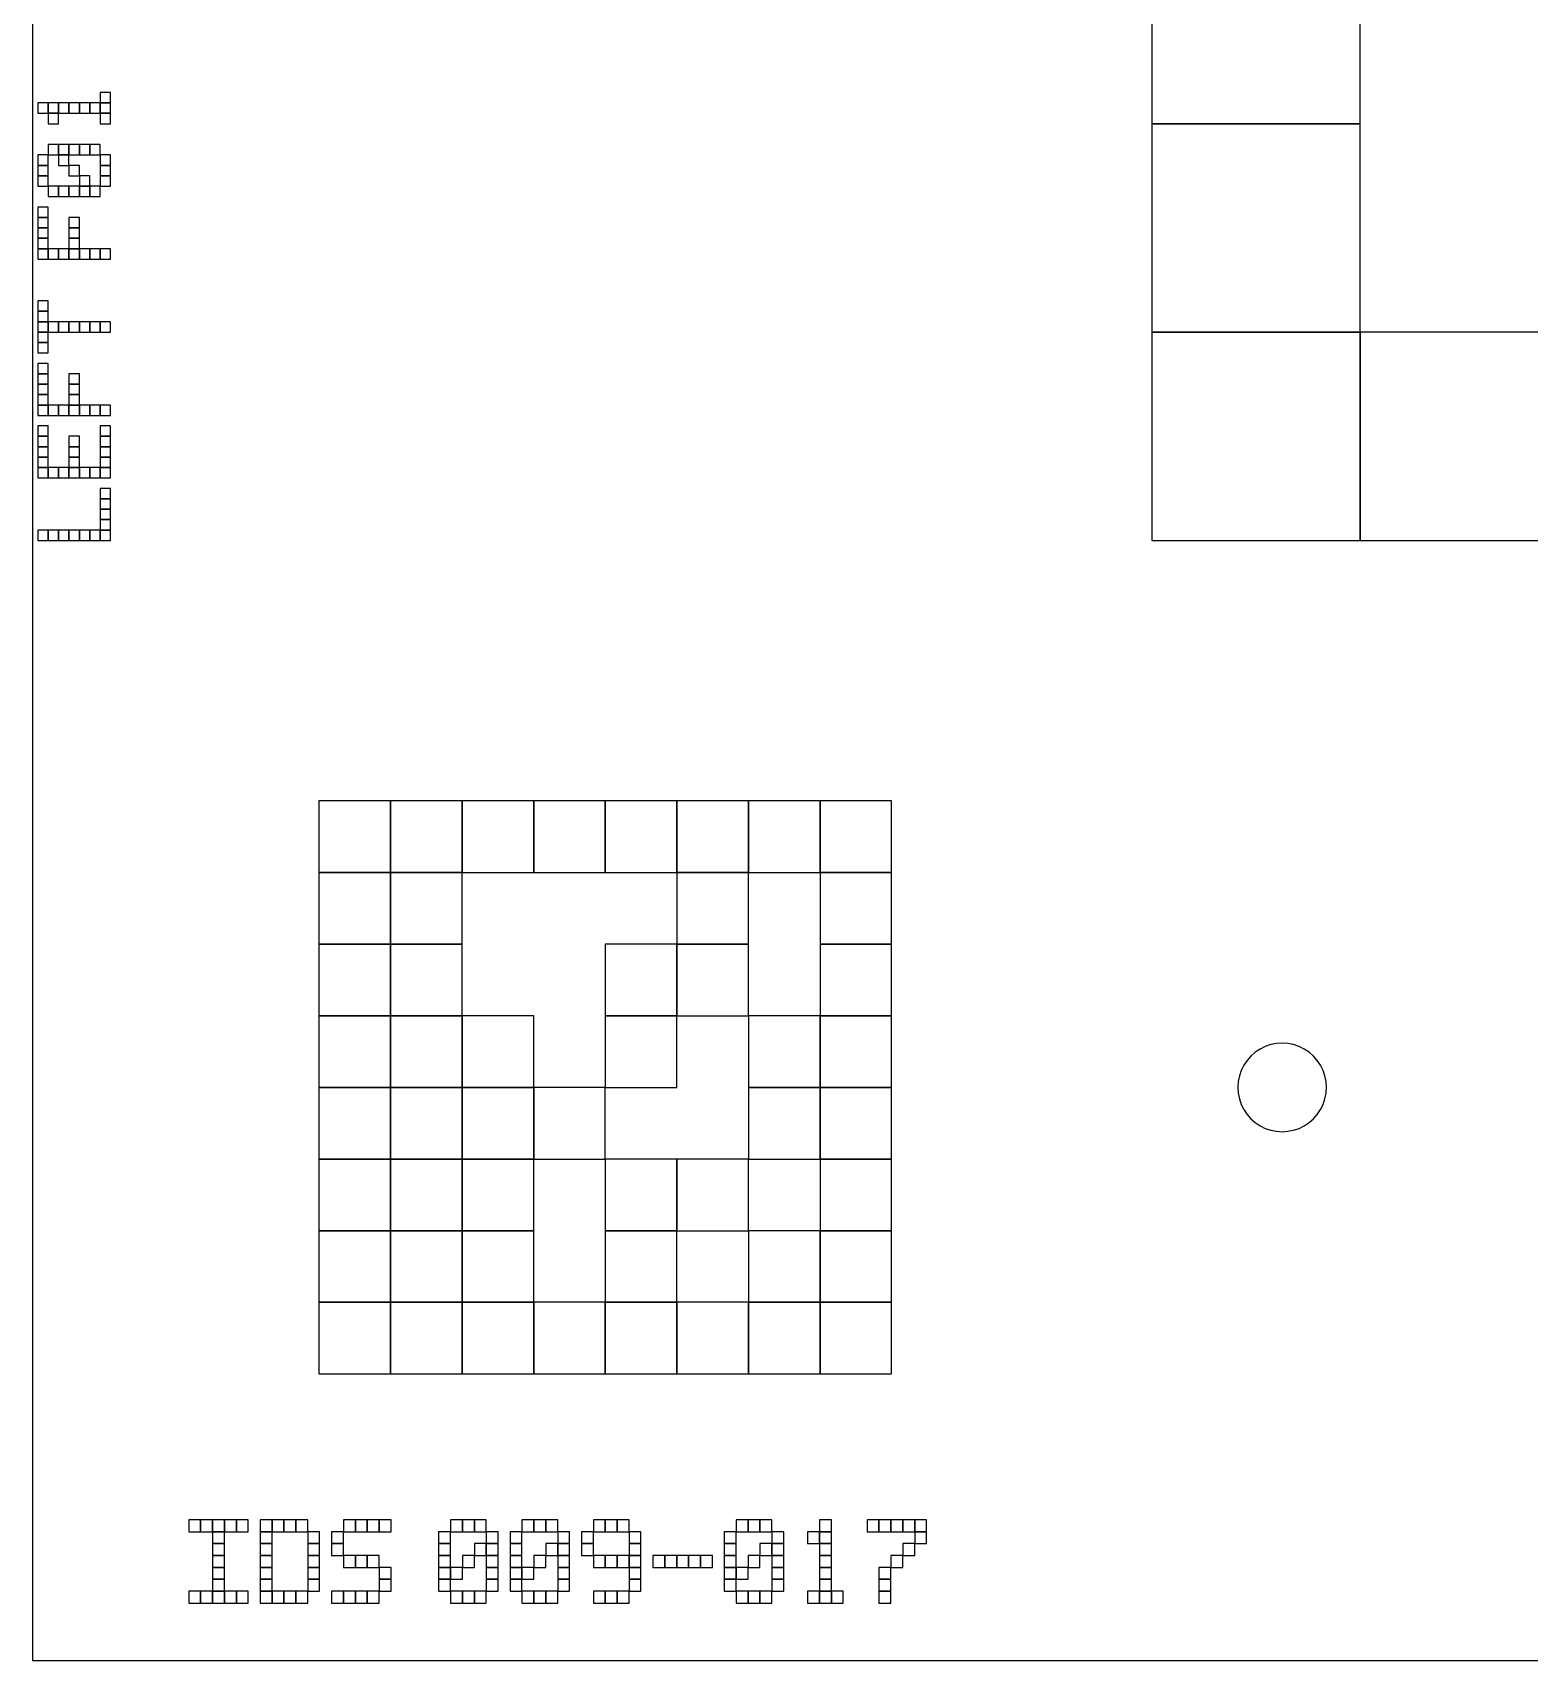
# Model space of a CAD drawing. Extents: x 0 to 490, y 0 to 320.
# Drawn here: x 170 to 227.5, y 170 to 232.5 of the extents above; entities that cross this region are included whole.
import ezdxf

# ---------------------------------------------------------------- set-up
doc = ezdxf.new("R2010")
doc.units = 0
for name, color, linetype in [('BLACK_POCKET', 7, 'CONTINUOUS'), ('BOARD_TEXT', 2, 'CONTINUOUS'), ('CUT', 1, 'CONTINUOUS'), ('MOUNT_HOLE', 5, 'CONTINUOUS')]:
    doc.layers.add(name, color=color, linetype=linetype)

msp = doc.modelspace()

# ---------------------------------------------------------------- linework, layer by layer
at = {"layer": 'BLACK_POCKET'}
for p, q in [((213, 237), (213, 229)), ((221, 229), (221, 237)), ((213, 229), (221, 229)), ((221, 229), (213, 229)), ((213, 229), (213, 221)), ((221, 221), (221, 229)), ((213, 221), (221, 221)), ((221, 221), (213, 221)), ((213, 221), (213, 213)), ((221, 213), (221, 221)), ((229, 221), (221, 221)), ((221, 221), (221, 213)), ((213, 213), (221, 213)), ((221, 213), (229, 213)), ((183.75, 203), (181, 203)), ((181, 203), (181, 200.25)), ((183.75, 200.25), (183.75, 203)), ((186.5, 203), (183.75, 203)), ((183.75, 203), (183.75, 200.25)), ((186.5, 200.25), (186.5, 203)), ((189.25, 203), (186.5, 203)), ((186.5, 203), (186.5, 200.25)), ((189.25, 200.25), (189.25, 203)), ((192, 203), (189.25, 203)), ((189.25, 203), (189.25, 200.25)), ((192, 200.25), (192, 203)), ((194.75, 203), (192, 203)), ((192, 203), (192, 200.25)), ((194.75, 200.25), (194.75, 203)), ((197.5, 203), (194.75, 203)), ((194.75, 203), (194.75, 200.25)), ((197.5, 200.25), (197.5, 203)), ((200.25, 203), (197.5, 203)), ((197.5, 203), (197.5, 200.25)), ((200.25, 200.25), (200.25, 203)), ((203, 203), (200.25, 203)), ((200.25, 203), (200.25, 200.25)), ((203, 200.25), (203, 203)), ((181, 200.25), (183.75, 200.25)), ((183.75, 200.25), (181, 200.25)), ((181, 200.25), (181, 197.5)), ((183.75, 200.25), (186.5, 200.25)), ((183.75, 197.5), (183.75, 200.25)), ((186.5, 200.25), (183.75, 200.25)), ((183.75, 200.25), (183.75, 197.5)), ((186.5, 200.25), (189.25, 200.25)), ((186.5, 197.5), (186.5, 200.25)), ((189.25, 200.25), (192, 200.25)), ((192, 200.25), (194.75, 200.25)), ((194.75, 200.25), (197.5, 200.25)), ((197.5, 200.25), (194.75, 200.25)), ((194.75, 200.25), (194.75, 197.5)), ((197.5, 200.25), (200.25, 200.25)), ((197.5, 197.5), (197.5, 200.25)), ((200.25, 200.25), (203, 200.25)), ((203, 200.25), (200.25, 200.25)), ((200.25, 200.25), (200.25, 197.5)), ((203, 197.5), (203, 200.25)), ((181, 197.5), (183.75, 197.5)), ((183.75, 197.5), (181, 197.5)), ((181, 197.5), (181, 194.75)), ((183.75, 197.5), (186.5, 197.5)), ((183.75, 194.75), (183.75, 197.5)), ((186.5, 197.5), (183.75, 197.5)), ((183.75, 197.5), (183.75, 194.75)), ((186.5, 194.75), (186.5, 197.5)), ((194.75, 197.5), (192, 197.5)), ((192, 197.5), (192, 194.75)), ((194.75, 197.5), (197.5, 197.5)), ((194.75, 194.75), (194.75, 197.5)), ((197.5, 197.5), (194.75, 197.5)), ((194.75, 197.5), (194.75, 194.75)), ((197.5, 194.75), (197.5, 197.5)), ((200.25, 197.5), (203, 197.5)), ((203, 197.5), (200.25, 197.5)), ((200.25, 197.5), (200.25, 194.75)), ((203, 194.75), (203, 197.5)), ((181, 194.75), (183.75, 194.75)), ((183.75, 194.75), (181, 194.75)), ((181, 194.75), (181, 192)), ((183.75, 194.75), (186.5, 194.75)), ((183.75, 192), (183.75, 194.75)), ((186.5, 194.75), (183.75, 194.75)), ((183.75, 194.75), (183.75, 192)), ((186.5, 192), (186.5, 194.75)), ((189.25, 194.75), (186.5, 194.75)), ((186.5, 194.75), (186.5, 192)), ((189.25, 192), (189.25, 194.75)), ((192, 194.75), (194.75, 194.75)), ((194.75, 194.75), (192, 194.75)), ((192, 194.75), (192, 192)), ((194.75, 194.75), (197.5, 194.75)), ((194.75, 192), (194.75, 194.75)), ((200.25, 194.75), (197.5, 194.75)), ((197.5, 194.75), (197.5, 192)), ((200.25, 194.75), (203, 194.75)), ((200.25, 192), (200.25, 194.75)), ((203, 194.75), (200.25, 194.75)), ((200.25, 194.75), (200.25, 192)), ((203, 192), (203, 194.75)), ((181, 192), (183.75, 192)), ((183.75, 192), (181, 192)), ((181, 192), (181, 189.25)), ((183.75, 192), (186.5, 192)), ((183.75, 189.25), (183.75, 192)), ((186.5, 192), (183.75, 192)), ((183.75, 192), (183.75, 189.25)), ((186.5, 192), (189.25, 192)), ((186.5, 189.25), (186.5, 192)), ((189.25, 192), (186.5, 192)), ((186.5, 192), (186.5, 189.25)), ((189.25, 189.25), (189.25, 192)), ((192, 192), (189.25, 192)), ((189.25, 192), (189.25, 189.25)), ((192, 192), (194.75, 192)), ((192, 189.25), (192, 192)), ((197.5, 192), (200.25, 192)), ((200.25, 192), (197.5, 192)), ((197.5, 192), (197.5, 189.25)), ((200.25, 192), (203, 192)), ((200.25, 189.25), (200.25, 192)), ((203, 192), (200.25, 192)), ((200.25, 192), (200.25, 189.25)), ((203, 189.25), (203, 192)), ((181, 189.25), (183.75, 189.25)), ((183.75, 189.25), (181, 189.25)), ((181, 189.25), (181, 186.5)), ((183.75, 189.25), (186.5, 189.25)), ((183.75, 186.5), (183.75, 189.25)), ((186.5, 189.25), (183.75, 189.25)), ((183.75, 189.25), (183.75, 186.5)), ((186.5, 189.25), (189.25, 189.25)), ((186.5, 186.5), (186.5, 189.25)), ((189.25, 189.25), (186.5, 189.25)), ((186.5, 189.25), (186.5, 186.5)), ((189.25, 189.25), (192, 189.25)), ((189.25, 186.5), (189.25, 189.25)), ((194.75, 189.25), (192, 189.25)), ((192, 189.25), (192, 186.5)), ((194.75, 186.5), (194.75, 189.25)), ((197.5, 189.25), (194.75, 189.25)), ((194.75, 189.25), (194.75, 186.5)), ((197.5, 189.25), (200.25, 189.25)), ((197.5, 186.5), (197.5, 189.25)), ((200.25, 189.25), (203, 189.25)), ((203, 189.25), (200.25, 189.25)), ((200.25, 189.25), (200.25, 186.5)), ((203, 186.5), (203, 189.25)), ((181, 186.5), (183.75, 186.5)), ((183.75, 186.5), (181, 186.5)), ((181, 186.5), (181, 183.75)), ((183.75, 186.5), (186.5, 186.5)), ((183.75, 183.75), (183.75, 186.5)), ((186.5, 186.5), (183.75, 186.5)), ((183.75, 186.5), (183.75, 183.75)), ((186.5, 186.5), (189.25, 186.5)), ((186.5, 183.75), (186.5, 186.5)), ((189.25, 186.5), (186.5, 186.5)), ((186.5, 186.5), (186.5, 183.75)), ((189.25, 183.75), (189.25, 186.5)), ((192, 186.5), (194.75, 186.5)), ((194.75, 186.5), (192, 186.5)), ((192, 186.5), (192, 183.75)), ((194.75, 186.5), (197.5, 186.5)), ((194.75, 183.75), (194.75, 186.5)), ((200.25, 186.5), (197.5, 186.5)), ((197.5, 186.5), (197.5, 183.75)), ((200.25, 186.5), (203, 186.5)), ((200.25, 183.75), (200.25, 186.5)), ((203, 186.5), (200.25, 186.5)), ((200.25, 186.5), (200.25, 183.75)), ((203, 183.75), (203, 186.5)), ((181, 183.75), (183.75, 183.75)), ((183.75, 183.75), (181, 183.75)), ((181, 183.75), (181, 181)), ((183.75, 183.75), (186.5, 183.75)), ((183.75, 181), (183.75, 183.75)), ((186.5, 183.75), (183.75, 183.75)), ((183.75, 183.75), (183.75, 181)), ((186.5, 183.75), (189.25, 183.75)), ((186.5, 181), (186.5, 183.75)), ((189.25, 183.75), (186.5, 183.75)), ((186.5, 183.75), (186.5, 181)), ((189.25, 181), (189.25, 183.75)), ((192, 183.75), (189.25, 183.75)), ((189.25, 183.75), (189.25, 181)), ((192, 183.75), (194.75, 183.75)), ((192, 181), (192, 183.75)), ((194.75, 183.75), (192, 183.75)), ((192, 183.75), (192, 181)), ((194.75, 181), (194.75, 183.75)), ((197.5, 183.75), (194.75, 183.75)), ((194.75, 183.75), (194.75, 181)), ((197.5, 183.75), (200.25, 183.75)), ((197.5, 181), (197.5, 183.75)), ((200.25, 183.75), (197.5, 183.75)), ((197.5, 183.75), (197.5, 181)), ((200.25, 183.75), (203, 183.75)), ((200.25, 181), (200.25, 183.75)), ((203, 183.75), (200.25, 183.75)), ((200.25, 183.75), (200.25, 181)), ((203, 181), (203, 183.75)), ((181, 181), (183.75, 181)), ((183.75, 181), (186.5, 181)), ((186.5, 181), (189.25, 181)), ((189.25, 181), (192, 181)), ((192, 181), (194.75, 181)), ((194.75, 181), (197.5, 181)), ((197.5, 181), (200.25, 181)), ((200.25, 181), (203, 181))]:
    msp.add_line(p, q, dxfattribs=at)
at = {"layer": 'BOARD_TEXT'}
for p, q in [((173, 230.2), (172.6, 230.2)), ((172.6, 230.2), (172.6, 229.8)), ((173, 229.8), (173, 230.2)), ((170.6, 229.8), (170.2, 229.8)), ((170.2, 229.8), (170.2, 229.4)), ((170.2, 229.4), (170.6, 229.4)), ((170.6, 229.4), (170.6, 229.8)), ((171, 229.8), (170.6, 229.8)), ((170.6, 229.8), (170.6, 229.4)), ((171, 229.4), (170.6, 229.4)), ((170.6, 229.4), (170.6, 229)), ((170.6, 229.4), (171, 229.4)), ((171, 229.4), (171, 229.8)), ((171.4, 229.8), (171, 229.8)), ((171, 229.8), (171, 229.4)), ((171, 229), (171, 229.4)), ((171, 229.4), (171.4, 229.4)), ((171.4, 229.4), (171.4, 229.8)), ((171.8, 229.8), (171.4, 229.8)), ((171.4, 229.8), (171.4, 229.4)), ((171.4, 229.4), (171.8, 229.4)), ((171.8, 229.4), (171.8, 229.8)), ((172.2, 229.8), (171.8, 229.8)), ((171.8, 229.8), (171.8, 229.4)), ((171.8, 229.4), (172.2, 229.4)), ((172.2, 229.4), (172.2, 229.8)), ((172.6, 229.8), (172.2, 229.8)), ((172.2, 229.8), (172.2, 229.4)), ((172.2, 229.4), (172.6, 229.4)), ((172.6, 229.4), (172.6, 229.8)), ((173, 229.8), (172.6, 229.8)), ((172.6, 229.8), (172.6, 229.4)), ((172.6, 229.8), (173, 229.8)), ((173, 229.4), (172.6, 229.4)), ((172.6, 229.4), (172.6, 229)), ((172.6, 229.4), (173, 229.4)), ((173, 229.4), (173, 229.8)), ((173, 229), (173, 229.4)), ((170.6, 229), (171, 229)), ((172.6, 229), (173, 229)), ((171, 228.2), (170.6, 228.2)), ((170.6, 228.2), (170.6, 227.8)), ((171, 227.8), (171, 228.2)), ((171.4, 228.2), (171, 228.2)), ((171, 228.2), (171, 227.8)), ((171.4, 227.8), (171.4, 228.2)), ((171.8, 228.2), (171.4, 228.2)), ((171.4, 228.2), (171.4, 227.8)), ((171.8, 227.8), (171.8, 228.2)), ((172.2, 228.2), (171.8, 228.2)), ((171.8, 228.2), (171.8, 227.8)), ((172.2, 227.8), (172.2, 228.2)), ((172.6, 228.2), (172.2, 228.2)), ((172.2, 228.2), (172.2, 227.8)), ((172.6, 227.8), (172.6, 228.2)), ((170.6, 227.8), (170.2, 227.8)), ((170.2, 227.8), (170.2, 227.4)), ((170.6, 227.4), (170.6, 227.8)), ((170.6, 227.8), (171, 227.8)), ((171.4, 227.8), (171, 227.8)), ((171, 227.8), (171, 227.4)), ((171, 227.8), (171.4, 227.8)), ((171.4, 227.4), (171.4, 227.8)), ((171.4, 227.8), (171.8, 227.8)), ((171.8, 227.8), (172.2, 227.8)), ((172.2, 227.8), (172.6, 227.8)), ((173, 227.8), (172.6, 227.8)), ((172.6, 227.8), (172.6, 227.4)), ((173, 227.4), (173, 227.8)), ((170.6, 227.4), (170.2, 227.4)), ((170.2, 227.4), (170.2, 227)), ((170.2, 227.4), (170.6, 227.4)), ((170.6, 227), (170.2, 227)), ((170.2, 227), (170.2, 226.6)), ((170.2, 227), (170.6, 227)), ((170.6, 227), (170.6, 227.4)), ((170.6, 226.6), (170.6, 227)), ((171, 227.4), (171.4, 227.4)), ((171.8, 227.4), (171.4, 227.4)), ((171.4, 227.4), (171.4, 227)), ((171.4, 227), (171.8, 227)), ((171.8, 227), (171.8, 227.4)), ((172.2, 227), (171.8, 227)), ((171.8, 227), (171.8, 226.6)), ((172.2, 226.6), (172.2, 227)), ((173, 227.4), (172.6, 227.4)), ((172.6, 227.4), (172.6, 227)), ((172.6, 227.4), (173, 227.4)), ((173, 227), (172.6, 227)), ((172.6, 227), (172.6, 226.6)), ((172.6, 227), (173, 227)), ((173, 227), (173, 227.4)), ((173, 226.6), (173, 227)), ((170.2, 226.6), (170.6, 226.6)), ((171, 226.6), (170.6, 226.6)), ((170.6, 226.6), (170.6, 226.2)), ((171, 226.2), (171, 226.6)), ((171.4, 226.6), (171, 226.6)), ((171, 226.6), (171, 226.2)), ((171.4, 226.2), (171.4, 226.6)), ((171.8, 226.6), (171.4, 226.6)), ((171.4, 226.6), (171.4, 226.2)), ((171.8, 226.2), (171.8, 226.6)), ((172.2, 226.6), (171.8, 226.6)), ((171.8, 226.6), (171.8, 226.2)), ((171.8, 226.6), (172.2, 226.6)), ((172.2, 226.2), (172.2, 226.6)), ((172.6, 226.6), (172.2, 226.6)), ((172.2, 226.6), (172.2, 226.2)), ((172.6, 226.2), (172.6, 226.6)), ((172.6, 226.6), (173, 226.6)), ((170.6, 225.8), (170.2, 225.8)), ((170.2, 225.8), (170.2, 225.4)), ((170.6, 226.2), (171, 226.2)), ((170.6, 225.4), (170.6, 225.8)), ((171, 226.2), (171.4, 226.2)), ((171.4, 226.2), (171.8, 226.2)), ((171.8, 226.2), (172.2, 226.2)), ((172.2, 226.2), (172.6, 226.2)), ((170.6, 225.4), (170.2, 225.4)), ((170.2, 225.4), (170.2, 225)), ((170.2, 225.4), (170.6, 225.4)), ((170.6, 225), (170.2, 225)), ((170.2, 225), (170.2, 224.6)), ((170.2, 225), (170.6, 225)), ((170.6, 225), (170.6, 225.4)), ((170.6, 224.6), (170.6, 225)), ((171.8, 225.4), (171.4, 225.4)), ((171.4, 225.4), (171.4, 225)), ((171.8, 225), (171.4, 225)), ((171.4, 225), (171.4, 224.6)), ((171.4, 225), (171.8, 225)), ((171.8, 225), (171.8, 225.4)), ((171.8, 224.6), (171.8, 225)), ((170.6, 224.6), (170.2, 224.6)), ((170.2, 224.6), (170.2, 224.2)), ((170.2, 224.6), (170.6, 224.6)), ((170.6, 224.2), (170.6, 224.6)), ((171.8, 224.6), (171.4, 224.6)), ((171.4, 224.6), (171.4, 224.2)), ((171.4, 224.6), (171.8, 224.6)), ((171.8, 224.2), (171.8, 224.6)), ((170.6, 224.2), (170.2, 224.2)), ((170.2, 224.2), (170.2, 223.8)), ((170.2, 224.2), (170.6, 224.2)), ((170.2, 223.8), (170.6, 223.8)), ((170.6, 223.8), (170.6, 224.2)), ((171, 224.2), (170.6, 224.2)), ((170.6, 224.2), (170.6, 223.8)), ((170.6, 223.8), (171, 223.8)), ((171, 223.8), (171, 224.2)), ((171.4, 224.2), (171, 224.2)), ((171, 224.2), (171, 223.8)), ((171, 223.8), (171.4, 223.8)), ((171.4, 223.8), (171.4, 224.2)), ((171.8, 224.2), (171.4, 224.2)), ((171.4, 224.2), (171.4, 223.8)), ((171.4, 224.2), (171.8, 224.2)), ((171.4, 223.8), (171.8, 223.8)), ((171.8, 223.8), (171.8, 224.2)), ((172.2, 224.2), (171.8, 224.2)), ((171.8, 224.2), (171.8, 223.8)), ((171.8, 223.8), (172.2, 223.8)), ((172.2, 223.8), (172.2, 224.2)), ((172.6, 224.2), (172.2, 224.2)), ((172.2, 224.2), (172.2, 223.8)), ((172.2, 223.8), (172.6, 223.8)), ((172.6, 223.8), (172.6, 224.2)), ((173, 224.2), (172.6, 224.2)), ((172.6, 224.2), (172.6, 223.8)), ((172.6, 223.8), (173, 223.8)), ((173, 223.8), (173, 224.2)), ((170.6, 222.2), (170.2, 222.2)), ((170.2, 222.2), (170.2, 221.8)), ((170.6, 221.8), (170.6, 222.2)), ((170.6, 221.8), (170.2, 221.8)), ((170.2, 221.8), (170.2, 221.4)), ((170.2, 221.8), (170.6, 221.8)), ((170.6, 221.4), (170.2, 221.4)), ((170.2, 221.4), (170.2, 221)), ((170.2, 221.4), (170.6, 221.4)), ((170.6, 221.4), (170.6, 221.8)), ((170.6, 221), (170.6, 221.4)), ((171, 221.4), (170.6, 221.4)), ((170.6, 221.4), (170.6, 221)), ((171, 221), (171, 221.4)), ((171.4, 221.4), (171, 221.4)), ((171, 221.4), (171, 221)), ((171.4, 221), (171.4, 221.4)), ((171.8, 221.4), (171.4, 221.4)), ((171.4, 221.4), (171.4, 221)), ((171.8, 221), (171.8, 221.4)), ((172.2, 221.4), (171.8, 221.4)), ((171.8, 221.4), (171.8, 221)), ((172.2, 221), (172.2, 221.4)), ((172.6, 221.4), (172.2, 221.4)), ((172.2, 221.4), (172.2, 221)), ((172.6, 221), (172.6, 221.4)), ((173, 221.4), (172.6, 221.4)), ((172.6, 221.4), (172.6, 221)), ((173, 221), (173, 221.4)), ((170.6, 221), (170.2, 221)), ((170.2, 221), (170.2, 220.6)), ((170.2, 221), (170.6, 221)), ((170.6, 220.6), (170.6, 221)), ((170.6, 221), (171, 221)), ((171, 221), (171.4, 221)), ((171.4, 221), (171.8, 221)), ((171.8, 221), (172.2, 221)), ((172.2, 221), (172.6, 221)), ((172.6, 221), (173, 221)), ((170.6, 220.6), (170.2, 220.6)), ((170.2, 220.6), (170.2, 220.2)), ((170.2, 220.6), (170.6, 220.6)), ((170.2, 220.2), (170.6, 220.2)), ((170.6, 220.2), (170.6, 220.6)), ((170.6, 219.8), (170.2, 219.8)), ((170.2, 219.8), (170.2, 219.4)), ((170.6, 219.4), (170.2, 219.4)), ((170.2, 219.4), (170.2, 219)), ((170.2, 219.4), (170.6, 219.4)), ((170.6, 219.4), (170.6, 219.8)), ((170.6, 219), (170.6, 219.4)), ((171.8, 219.4), (171.4, 219.4)), ((171.4, 219.4), (171.4, 219)), ((171.8, 219), (171.8, 219.4)), ((170.6, 219), (170.2, 219)), ((170.2, 219), (170.2, 218.6)), ((170.2, 219), (170.6, 219)), ((170.6, 218.6), (170.6, 219)), ((171.8, 219), (171.4, 219)), ((171.4, 219), (171.4, 218.6)), ((171.4, 219), (171.8, 219)), ((171.8, 218.6), (171.8, 219)), ((170.6, 218.6), (170.2, 218.6)), ((170.2, 218.6), (170.2, 218.2)), ((170.2, 218.6), (170.6, 218.6)), ((170.6, 218.2), (170.2, 218.2)), ((170.2, 218.2), (170.2, 217.8)), ((170.2, 218.2), (170.6, 218.2)), ((170.6, 218.2), (170.6, 218.6)), ((170.6, 217.8), (170.6, 218.2)), ((171, 218.2), (170.6, 218.2)), ((170.6, 218.2), (170.6, 217.8)), ((171, 217.8), (171, 218.2)), ((171.4, 218.2), (171, 218.2)), ((171, 218.2), (171, 217.8)), ((171.8, 218.6), (171.4, 218.6)), ((171.4, 218.6), (171.4, 218.2)), ((171.4, 218.6), (171.8, 218.6)), ((171.4, 217.8), (171.4, 218.2)), ((171.8, 218.2), (171.4, 218.2)), ((171.4, 218.2), (171.4, 217.8)), ((171.4, 218.2), (171.8, 218.2)), ((171.8, 218.2), (171.8, 218.6)), ((171.8, 217.8), (171.8, 218.2)), ((172.2, 218.2), (171.8, 218.2)), ((171.8, 218.2), (171.8, 217.8)), ((172.2, 217.8), (172.2, 218.2)), ((172.6, 218.2), (172.2, 218.2)), ((172.2, 218.2), (172.2, 217.8)), ((172.6, 217.8), (172.6, 218.2)), ((173, 218.2), (172.6, 218.2)), ((172.6, 218.2), (172.6, 217.8)), ((173, 217.8), (173, 218.2)), ((170.2, 217.8), (170.6, 217.8)), ((170.6, 217.8), (171, 217.8)), ((171, 217.8), (171.4, 217.8)), ((171.4, 217.8), (171.8, 217.8)), ((171.8, 217.8), (172.2, 217.8)), ((172.2, 217.8), (172.6, 217.8)), ((172.6, 217.8), (173, 217.8)), ((170.6, 217.4), (170.2, 217.4)), ((170.2, 217.4), (170.2, 217)), ((170.6, 217), (170.2, 217)), ((170.2, 217), (170.2, 216.6)), ((170.2, 217), (170.6, 217)), ((170.6, 217), (170.6, 217.4)), ((170.6, 216.6), (170.6, 217)), ((171.8, 217), (171.4, 217)), ((171.4, 217), (171.4, 216.6)), ((171.8, 216.6), (171.8, 217)), ((173, 217.4), (172.6, 217.4)), ((172.6, 217.4), (172.6, 217)), ((173, 217), (172.6, 217)), ((172.6, 217), (172.6, 216.6)), ((172.6, 217), (173, 217)), ((173, 217), (173, 217.4)), ((173, 216.6), (173, 217)), ((170.6, 216.6), (170.2, 216.6)), ((170.2, 216.6), (170.2, 216.2)), ((170.2, 216.6), (170.6, 216.6)), ((170.6, 216.2), (170.6, 216.6)), ((171.8, 216.6), (171.4, 216.6)), ((171.4, 216.6), (171.4, 216.2)), ((171.4, 216.6), (171.8, 216.6)), ((171.8, 216.2), (171.8, 216.6)), ((173, 216.6), (172.6, 216.6)), ((172.6, 216.6), (172.6, 216.2)), ((172.6, 216.6), (173, 216.6)), ((173, 216.2), (173, 216.6)), ((170.6, 216.2), (170.2, 216.2)), ((170.2, 216.2), (170.2, 215.8)), ((170.2, 216.2), (170.6, 216.2)), ((170.6, 215.8), (170.2, 215.8)), ((170.2, 215.8), (170.2, 215.4)), ((170.2, 215.8), (170.6, 215.8)), ((170.6, 215.8), (170.6, 216.2)), ((170.6, 215.4), (170.6, 215.8)), ((171, 215.8), (170.6, 215.8)), ((170.6, 215.8), (170.6, 215.4)), ((171, 215.4), (171, 215.8)), ((171.4, 215.8), (171, 215.8)), ((171, 215.8), (171, 215.4)), ((171.8, 216.2), (171.4, 216.2)), ((171.4, 216.2), (171.4, 215.8)), ((171.4, 216.2), (171.8, 216.2)), ((171.4, 215.4), (171.4, 215.8)), ((171.8, 215.8), (171.4, 215.8)), ((171.4, 215.8), (171.4, 215.4)), ((171.4, 215.8), (171.8, 215.8)), ((171.8, 215.8), (171.8, 216.2)), ((171.8, 215.4), (171.8, 215.8)), ((172.2, 215.8), (171.8, 215.8)), ((171.8, 215.8), (171.8, 215.4)), ((172.2, 215.4), (172.2, 215.8)), ((172.6, 215.8), (172.2, 215.8)), ((172.2, 215.8), (172.2, 215.4)), ((173, 216.2), (172.6, 216.2)), ((172.6, 216.2), (172.6, 215.8)), ((172.6, 216.2), (173, 216.2)), ((172.6, 215.4), (172.6, 215.8)), ((173, 215.8), (172.6, 215.8)), ((172.6, 215.8), (172.6, 215.4)), ((172.6, 215.8), (173, 215.8)), ((173, 215.8), (173, 216.2)), ((173, 215.4), (173, 215.8)), ((170.2, 215.4), (170.6, 215.4)), ((170.6, 215.4), (171, 215.4)), ((171, 215.4), (171.4, 215.4)), ((171.4, 215.4), (171.8, 215.4)), ((171.8, 215.4), (172.2, 215.4)), ((172.2, 215.4), (172.6, 215.4)), ((172.6, 215.4), (173, 215.4)), ((173, 215), (172.6, 215)), ((172.6, 215), (172.6, 214.6)), ((173, 214.6), (173, 215)), ((173, 214.6), (172.6, 214.6)), ((172.6, 214.6), (172.6, 214.2)), ((172.6, 214.6), (173, 214.6)), ((173, 214.2), (173, 214.6)), ((173, 214.2), (172.6, 214.2)), ((172.6, 214.2), (172.6, 213.8)), ((172.6, 214.2), (173, 214.2)), ((173, 213.8), (172.6, 213.8)), ((172.6, 213.8), (172.6, 213.4)), ((172.6, 213.8), (173, 213.8)), ((173, 213.8), (173, 214.2)), ((173, 213.4), (173, 213.8)), ((170.6, 213.4), (170.2, 213.4)), ((170.2, 213.4), (170.2, 213)), ((170.6, 213), (170.6, 213.4)), ((171, 213.4), (170.6, 213.4)), ((170.6, 213.4), (170.6, 213)), ((171, 213), (171, 213.4)), ((171.4, 213.4), (171, 213.4)), ((171, 213.4), (171, 213)), ((171.4, 213), (171.4, 213.4)), ((171.8, 213.4), (171.4, 213.4)), ((171.4, 213.4), (171.4, 213)), ((171.8, 213), (171.8, 213.4)), ((172.2, 213.4), (171.8, 213.4)), ((171.8, 213.4), (171.8, 213)), ((172.2, 213), (172.2, 213.4)), ((172.6, 213.4), (172.2, 213.4)), ((172.2, 213.4), (172.2, 213)), ((172.6, 213), (172.6, 213.4)), ((173, 213.4), (172.6, 213.4)), ((172.6, 213.4), (172.6, 213)), ((172.6, 213.4), (173, 213.4)), ((173, 213), (173, 213.4)), ((170.2, 213), (170.6, 213)), ((170.6, 213), (171, 213)), ((171, 213), (171.4, 213)), ((171.4, 213), (171.8, 213)), ((171.8, 213), (172.2, 213)), ((172.2, 213), (172.6, 213)), ((172.6, 213), (173, 213)), ((176.457143, 175.4), (176, 175.4)), ((176, 175.4), (176, 174.942857)), ((176.457143, 174.942857), (176.457143, 175.4)), ((176.914286, 175.4), (176.457143, 175.4)), ((176.457143, 175.4), (176.457143, 174.942857)), ((176.914286, 174.942857), (176.914286, 175.4)), ((177.371429, 175.4), (176.914286, 175.4)), ((176.914286, 175.4), (176.914286, 174.942857)), ((177.371429, 174.942857), (177.371429, 175.4)), ((177.828571, 175.4), (177.371429, 175.4)), ((177.371429, 175.4), (177.371429, 174.942857)), ((177.828571, 174.942857), (177.828571, 175.4)), ((178.285714, 175.4), (177.828571, 175.4)), ((177.828571, 175.4), (177.828571, 174.942857)), ((178.285714, 174.942857), (178.285714, 175.4)), ((179.2, 175.4), (178.742857, 175.4)), ((178.742857, 175.4), (178.742857, 174.942857)), ((179.2, 174.942857), (179.2, 175.4)), ((179.657143, 175.4), (179.2, 175.4)), ((179.2, 175.4), (179.2, 174.942857)), ((179.657143, 174.942857), (179.657143, 175.4)), ((180.114286, 175.4), (179.657143, 175.4)), ((179.657143, 175.4), (179.657143, 174.942857)), ((180.114286, 174.942857), (180.114286, 175.4)), ((180.571429, 175.4), (180.114286, 175.4)), ((180.114286, 175.4), (180.114286, 174.942857)), ((180.571429, 174.942857), (180.571429, 175.4)), ((182.4, 175.4), (181.942857, 175.4)), ((181.942857, 175.4), (181.942857, 174.942857)), ((182.4, 174.942857), (182.4, 175.4)), ((182.857143, 175.4), (182.4, 175.4)), ((182.4, 175.4), (182.4, 174.942857)), ((182.857143, 174.942857), (182.857143, 175.4)), ((183.314286, 175.4), (182.857143, 175.4)), ((182.857143, 175.4), (182.857143, 174.942857)), ((183.314286, 174.942857), (183.314286, 175.4)), ((183.771429, 175.4), (183.314286, 175.4)), ((183.314286, 175.4), (183.314286, 174.942857)), ((183.771429, 174.942857), (183.771429, 175.4)), ((186.514286, 175.4), (186.057143, 175.4)), ((186.057143, 175.4), (186.057143, 174.942857)), ((186.514286, 174.942857), (186.514286, 175.4)), ((186.971429, 175.4), (186.514286, 175.4)), ((186.514286, 175.4), (186.514286, 174.942857)), ((186.971429, 174.942857), (186.971429, 175.4)), ((187.428571, 175.4), (186.971429, 175.4)), ((186.971429, 175.4), (186.971429, 174.942857)), ((187.428571, 174.942857), (187.428571, 175.4)), ((189.257143, 175.4), (188.8, 175.4)), ((188.8, 175.4), (188.8, 174.942857)), ((189.257143, 174.942857), (189.257143, 175.4)), ((189.714286, 175.4), (189.257143, 175.4)), ((189.257143, 175.4), (189.257143, 174.942857)), ((189.714286, 174.942857), (189.714286, 175.4)), ((190.171429, 175.4), (189.714286, 175.4)), ((189.714286, 175.4), (189.714286, 174.942857)), ((190.171429, 174.942857), (190.171429, 175.4)), ((192, 175.4), (191.542857, 175.4)), ((191.542857, 175.4), (191.542857, 174.942857)), ((192, 174.942857), (192, 175.4)), ((192.457143, 175.4), (192, 175.4)), ((192, 175.4), (192, 174.942857)), ((192.457143, 174.942857), (192.457143, 175.4)), ((192.914286, 175.4), (192.457143, 175.4)), ((192.457143, 175.4), (192.457143, 174.942857)), ((192.914286, 174.942857), (192.914286, 175.4)), ((197.485714, 175.4), (197.028571, 175.4)), ((197.028571, 175.4), (197.028571, 174.942857)), ((197.485714, 174.942857), (197.485714, 175.4)), ((197.942857, 175.4), (197.485714, 175.4)), ((197.485714, 175.4), (197.485714, 174.942857)), ((197.942857, 174.942857), (197.942857, 175.4)), ((198.4, 175.4), (197.942857, 175.4)), ((197.942857, 175.4), (197.942857, 174.942857)), ((198.4, 174.942857), (198.4, 175.4)), ((200.685714, 175.4), (200.228571, 175.4)), ((200.228571, 175.4), (200.228571, 174.942857)), ((200.685714, 174.942857), (200.685714, 175.4)), ((202.514286, 175.4), (202.057143, 175.4)), ((202.057143, 175.4), (202.057143, 174.942857)), ((202.514286, 174.942857), (202.514286, 175.4)), ((202.971429, 175.4), (202.514286, 175.4)), ((202.514286, 175.4), (202.514286, 174.942857)), ((202.971429, 174.942857), (202.971429, 175.4)), ((203.428571, 175.4), (202.971429, 175.4)), ((202.971429, 175.4), (202.971429, 174.942857)), ((203.428571, 174.942857), (203.428571, 175.4)), ((203.885714, 175.4), (203.428571, 175.4)), ((203.428571, 175.4), (203.428571, 174.942857)), ((203.885714, 174.942857), (203.885714, 175.4)), ((204.342857, 175.4), (203.885714, 175.4)), ((203.885714, 175.4), (203.885714, 174.942857)), ((204.342857, 174.942857), (204.342857, 175.4)), ((176, 174.942857), (176.457143, 174.942857)), ((176.457143, 174.942857), (176.914286, 174.942857)), ((176.914286, 174.942857), (177.371429, 174.942857)), ((177.371429, 174.942857), (176.914286, 174.942857)), ((176.914286, 174.942857), (176.914286, 174.485714)), ((176.914286, 174.485714), (177.371429, 174.485714)), ((177.371429, 174.485714), (176.914286, 174.485714)), ((176.914286, 174.485714), (176.914286, 174.028571)), ((177.371429, 174.942857), (177.828571, 174.942857)), ((177.371429, 174.485714), (177.371429, 174.942857)), ((177.371429, 174.028571), (177.371429, 174.485714)), ((177.828571, 174.942857), (178.285714, 174.942857)), ((178.742857, 174.942857), (179.2, 174.942857)), ((179.2, 174.942857), (178.742857, 174.942857)), ((178.742857, 174.942857), (178.742857, 174.485714)), ((178.742857, 174.485714), (179.2, 174.485714)), ((179.2, 174.485714), (178.742857, 174.485714)), ((178.742857, 174.485714), (178.742857, 174.028571)), ((179.2, 174.942857), (179.657143, 174.942857)), ((179.2, 174.485714), (179.2, 174.942857)), ((179.2, 174.028571), (179.2, 174.485714)), ((179.657143, 174.942857), (180.114286, 174.942857)), ((180.114286, 174.942857), (180.571429, 174.942857)), ((181.028571, 174.942857), (180.571429, 174.942857)), ((180.571429, 174.942857), (180.571429, 174.485714)), ((180.571429, 174.485714), (181.028571, 174.485714)), ((181.028571, 174.485714), (180.571429, 174.485714)), ((180.571429, 174.485714), (180.571429, 174.028571)), ((181.028571, 174.485714), (181.028571, 174.942857)), ((181.028571, 174.028571), (181.028571, 174.485714)), ((181.942857, 174.942857), (181.485714, 174.942857)), ((181.485714, 174.942857), (181.485714, 174.485714)), ((181.485714, 174.485714), (181.942857, 174.485714)), ((181.942857, 174.485714), (181.485714, 174.485714)), ((181.485714, 174.485714), (181.485714, 174.028571)), ((181.942857, 174.942857), (182.4, 174.942857)), ((181.942857, 174.485714), (181.942857, 174.942857)), ((181.942857, 174.028571), (181.942857, 174.485714)), ((182.4, 174.942857), (182.857143, 174.942857)), ((182.857143, 174.942857), (183.314286, 174.942857)), ((183.314286, 174.942857), (183.771429, 174.942857)), ((186.057143, 174.942857), (185.6, 174.942857)), ((185.6, 174.942857), (185.6, 174.485714)), ((185.6, 174.485714), (186.057143, 174.485714)), ((186.057143, 174.485714), (185.6, 174.485714)), ((185.6, 174.485714), (185.6, 174.028571)), ((186.057143, 174.942857), (186.514286, 174.942857)), ((186.057143, 174.485714), (186.057143, 174.942857)), ((186.057143, 174.028571), (186.057143, 174.485714)), ((186.514286, 174.942857), (186.971429, 174.942857)), ((186.971429, 174.942857), (187.428571, 174.942857)), ((187.428571, 174.485714), (186.971429, 174.485714)), ((186.971429, 174.485714), (186.971429, 174.028571)), ((187.885714, 174.942857), (187.428571, 174.942857)), ((187.428571, 174.942857), (187.428571, 174.485714)), ((187.428571, 174.485714), (187.885714, 174.485714)), ((187.428571, 174.028571), (187.428571, 174.485714)), ((187.885714, 174.485714), (187.428571, 174.485714)), ((187.428571, 174.485714), (187.428571, 174.028571)), ((187.885714, 174.485714), (187.885714, 174.942857)), ((187.885714, 174.028571), (187.885714, 174.485714)), ((188.8, 174.942857), (188.342857, 174.942857)), ((188.342857, 174.942857), (188.342857, 174.485714)), ((188.342857, 174.485714), (188.8, 174.485714)), ((188.8, 174.485714), (188.342857, 174.485714)), ((188.342857, 174.485714), (188.342857, 174.028571)), ((188.8, 174.942857), (189.257143, 174.942857)), ((188.8, 174.485714), (188.8, 174.942857)), ((188.8, 174.028571), (188.8, 174.485714)), ((189.257143, 174.942857), (189.714286, 174.942857)), ((189.714286, 174.942857), (190.171429, 174.942857)), ((190.171429, 174.485714), (189.714286, 174.485714)), ((189.714286, 174.485714), (189.714286, 174.028571)), ((190.628571, 174.942857), (190.171429, 174.942857)), ((190.171429, 174.942857), (190.171429, 174.485714)), ((190.171429, 174.485714), (190.628571, 174.485714)), ((190.171429, 174.028571), (190.171429, 174.485714)), ((190.628571, 174.485714), (190.171429, 174.485714)), ((190.171429, 174.485714), (190.171429, 174.028571)), ((190.628571, 174.485714), (190.628571, 174.942857)), ((190.628571, 174.028571), (190.628571, 174.485714)), ((191.542857, 174.942857), (191.085714, 174.942857)), ((191.085714, 174.942857), (191.085714, 174.485714)), ((191.085714, 174.485714), (191.542857, 174.485714)), ((191.542857, 174.485714), (191.085714, 174.485714)), ((191.085714, 174.485714), (191.085714, 174.028571)), ((191.542857, 174.942857), (192, 174.942857)), ((191.542857, 174.485714), (191.542857, 174.942857)), ((191.542857, 174.028571), (191.542857, 174.485714)), ((192, 174.942857), (192.457143, 174.942857)), ((192.457143, 174.942857), (192.914286, 174.942857)), ((193.371429, 174.942857), (192.914286, 174.942857)), ((192.914286, 174.942857), (192.914286, 174.485714)), ((192.914286, 174.485714), (193.371429, 174.485714)), ((193.371429, 174.485714), (192.914286, 174.485714)), ((192.914286, 174.485714), (192.914286, 174.028571)), ((193.371429, 174.485714), (193.371429, 174.942857)), ((193.371429, 174.028571), (193.371429, 174.485714)), ((197.028571, 174.942857), (196.571429, 174.942857)), ((196.571429, 174.942857), (196.571429, 174.485714)), ((196.571429, 174.485714), (197.028571, 174.485714)), ((197.028571, 174.485714), (196.571429, 174.485714)), ((196.571429, 174.485714), (196.571429, 174.028571)), ((197.028571, 174.942857), (197.485714, 174.942857)), ((197.028571, 174.485714), (197.028571, 174.942857)), ((197.028571, 174.028571), (197.028571, 174.485714)), ((197.485714, 174.942857), (197.942857, 174.942857)), ((197.942857, 174.942857), (198.4, 174.942857)), ((198.4, 174.485714), (197.942857, 174.485714)), ((197.942857, 174.485714), (197.942857, 174.028571)), ((198.857143, 174.942857), (198.4, 174.942857)), ((198.4, 174.942857), (198.4, 174.485714)), ((198.4, 174.485714), (198.857143, 174.485714)), ((198.4, 174.028571), (198.4, 174.485714)), ((198.857143, 174.485714), (198.4, 174.485714)), ((198.4, 174.485714), (198.4, 174.028571)), ((198.857143, 174.485714), (198.857143, 174.942857)), ((198.857143, 174.028571), (198.857143, 174.485714)), ((200.228571, 174.942857), (199.771429, 174.942857)), ((199.771429, 174.942857), (199.771429, 174.485714)), ((199.771429, 174.485714), (200.228571, 174.485714)), ((200.228571, 174.942857), (200.685714, 174.942857)), ((200.228571, 174.485714), (200.228571, 174.942857)), ((200.685714, 174.942857), (200.228571, 174.942857)), ((200.228571, 174.942857), (200.228571, 174.485714)), ((200.228571, 174.485714), (200.685714, 174.485714)), ((200.685714, 174.485714), (200.228571, 174.485714)), ((200.228571, 174.485714), (200.228571, 174.028571)), ((200.685714, 174.485714), (200.685714, 174.942857)), ((200.685714, 174.028571), (200.685714, 174.485714)), ((202.057143, 174.942857), (202.514286, 174.942857)), ((202.514286, 174.942857), (202.971429, 174.942857)), ((202.971429, 174.942857), (203.428571, 174.942857)), ((203.428571, 174.942857), (203.885714, 174.942857)), ((203.885714, 174.485714), (203.428571, 174.485714)), ((203.428571, 174.485714), (203.428571, 174.028571)), ((203.885714, 174.942857), (204.342857, 174.942857)), ((204.342857, 174.942857), (203.885714, 174.942857)), ((203.885714, 174.942857), (203.885714, 174.485714)), ((203.885714, 174.485714), (204.342857, 174.485714)), ((203.885714, 174.028571), (203.885714, 174.485714)), ((204.342857, 174.485714), (204.342857, 174.942857)), ((176.914286, 174.028571), (177.371429, 174.028571)), ((177.371429, 174.028571), (176.914286, 174.028571)), ((176.914286, 174.028571), (176.914286, 173.571429)), ((177.371429, 173.571429), (177.371429, 174.028571)), ((178.742857, 174.028571), (179.2, 174.028571)), ((179.2, 174.028571), (178.742857, 174.028571)), ((178.742857, 174.028571), (178.742857, 173.571429)), ((179.2, 173.571429), (179.2, 174.028571)), ((180.571429, 174.028571), (181.028571, 174.028571)), ((181.028571, 174.028571), (180.571429, 174.028571)), ((180.571429, 174.028571), (180.571429, 173.571429)), ((181.028571, 173.571429), (181.028571, 174.028571)), ((181.485714, 174.028571), (181.942857, 174.028571)), ((182.4, 174.028571), (181.942857, 174.028571)), ((181.942857, 174.028571), (181.942857, 173.571429)), ((182.4, 173.571429), (182.4, 174.028571)), ((182.857143, 174.028571), (182.4, 174.028571)), ((182.4, 174.028571), (182.4, 173.571429)), ((182.857143, 173.571429), (182.857143, 174.028571)), ((183.314286, 174.028571), (182.857143, 174.028571)), ((182.857143, 174.028571), (182.857143, 173.571429)), ((183.314286, 173.571429), (183.314286, 174.028571)), ((185.6, 174.028571), (186.057143, 174.028571)), ((186.057143, 174.028571), (185.6, 174.028571)), ((185.6, 174.028571), (185.6, 173.571429)), ((186.057143, 173.571429), (186.057143, 174.028571)), ((186.971429, 174.028571), (186.514286, 174.028571)), ((186.514286, 174.028571), (186.514286, 173.571429)), ((186.971429, 174.028571), (187.428571, 174.028571)), ((186.971429, 173.571429), (186.971429, 174.028571)), ((187.428571, 174.028571), (187.885714, 174.028571)), ((187.885714, 174.028571), (187.428571, 174.028571)), ((187.428571, 174.028571), (187.428571, 173.571429)), ((187.885714, 173.571429), (187.885714, 174.028571)), ((188.342857, 174.028571), (188.8, 174.028571)), ((188.8, 174.028571), (188.342857, 174.028571)), ((188.342857, 174.028571), (188.342857, 173.571429)), ((188.8, 173.571429), (188.8, 174.028571)), ((189.714286, 174.028571), (189.257143, 174.028571)), ((189.257143, 174.028571), (189.257143, 173.571429)), ((189.714286, 174.028571), (190.171429, 174.028571)), ((189.714286, 173.571429), (189.714286, 174.028571)), ((190.171429, 174.028571), (190.628571, 174.028571)), ((190.628571, 174.028571), (190.171429, 174.028571)), ((190.171429, 174.028571), (190.171429, 173.571429)), ((190.628571, 173.571429), (190.628571, 174.028571)), ((191.085714, 174.028571), (191.542857, 174.028571)), ((192, 174.028571), (191.542857, 174.028571)), ((191.542857, 174.028571), (191.542857, 173.571429)), ((192, 173.571429), (192, 174.028571)), ((192.457143, 174.028571), (192, 174.028571)), ((192, 174.028571), (192, 173.571429)), ((192.457143, 173.571429), (192.457143, 174.028571)), ((192.914286, 174.028571), (192.457143, 174.028571)), ((192.457143, 174.028571), (192.457143, 173.571429)), ((192.914286, 174.028571), (193.371429, 174.028571)), ((192.914286, 173.571429), (192.914286, 174.028571)), ((193.371429, 174.028571), (192.914286, 174.028571)), ((192.914286, 174.028571), (192.914286, 173.571429)), ((193.371429, 173.571429), (193.371429, 174.028571)), ((194.285714, 174.028571), (193.828571, 174.028571)), ((193.828571, 174.028571), (193.828571, 173.571429)), ((194.285714, 173.571429), (194.285714, 174.028571)), ((194.742857, 174.028571), (194.285714, 174.028571)), ((194.285714, 174.028571), (194.285714, 173.571429)), ((194.742857, 173.571429), (194.742857, 174.028571)), ((195.2, 174.028571), (194.742857, 174.028571)), ((194.742857, 174.028571), (194.742857, 173.571429)), ((195.2, 173.571429), (195.2, 174.028571)), ((195.657143, 174.028571), (195.2, 174.028571)), ((195.2, 174.028571), (195.2, 173.571429)), ((195.657143, 173.571429), (195.657143, 174.028571)), ((196.114286, 174.028571), (195.657143, 174.028571)), ((195.657143, 174.028571), (195.657143, 173.571429)), ((196.114286, 173.571429), (196.114286, 174.028571)), ((196.571429, 174.028571), (197.028571, 174.028571)), ((197.028571, 174.028571), (196.571429, 174.028571)), ((196.571429, 174.028571), (196.571429, 173.571429)), ((197.028571, 173.571429), (197.028571, 174.028571)), ((197.942857, 174.028571), (197.485714, 174.028571)), ((197.485714, 174.028571), (197.485714, 173.571429)), ((197.942857, 174.028571), (198.4, 174.028571)), ((197.942857, 173.571429), (197.942857, 174.028571)), ((198.4, 174.028571), (198.857143, 174.028571)), ((198.857143, 174.028571), (198.4, 174.028571)), ((198.4, 174.028571), (198.4, 173.571429)), ((198.857143, 173.571429), (198.857143, 174.028571)), ((200.228571, 174.028571), (200.685714, 174.028571)), ((200.685714, 174.028571), (200.228571, 174.028571)), ((200.228571, 174.028571), (200.228571, 173.571429)), ((200.685714, 173.571429), (200.685714, 174.028571)), ((203.428571, 174.028571), (202.971429, 174.028571)), ((202.971429, 174.028571), (202.971429, 173.571429)), ((203.428571, 174.028571), (203.885714, 174.028571)), ((203.428571, 173.571429), (203.428571, 174.028571)), ((176.914286, 173.571429), (177.371429, 173.571429)), ((177.371429, 173.571429), (176.914286, 173.571429)), ((176.914286, 173.571429), (176.914286, 173.114286)), ((177.371429, 173.114286), (177.371429, 173.571429)), ((178.742857, 173.571429), (179.2, 173.571429)), ((179.2, 173.571429), (178.742857, 173.571429)), ((178.742857, 173.571429), (178.742857, 173.114286)), ((179.2, 173.114286), (179.2, 173.571429)), ((180.571429, 173.571429), (181.028571, 173.571429)), ((181.028571, 173.571429), (180.571429, 173.571429)), ((180.571429, 173.571429), (180.571429, 173.114286)), ((181.028571, 173.114286), (181.028571, 173.571429)), ((181.942857, 173.571429), (182.4, 173.571429)), ((182.4, 173.571429), (182.857143, 173.571429)), ((182.857143, 173.571429), (183.314286, 173.571429)), ((183.771429, 173.571429), (183.314286, 173.571429)), ((183.314286, 173.571429), (183.314286, 173.114286)), ((183.771429, 173.114286), (183.771429, 173.571429)), ((185.6, 173.571429), (186.057143, 173.571429)), ((186.057143, 173.571429), (185.6, 173.571429)), ((185.6, 173.571429), (185.6, 173.114286)), ((186.057143, 173.114286), (186.057143, 173.571429)), ((186.514286, 173.571429), (186.057143, 173.571429)), ((186.057143, 173.571429), (186.057143, 173.114286)), ((186.514286, 173.571429), (186.971429, 173.571429)), ((186.514286, 173.114286), (186.514286, 173.571429)), ((187.428571, 173.571429), (187.885714, 173.571429)), ((187.885714, 173.571429), (187.428571, 173.571429)), ((187.428571, 173.571429), (187.428571, 173.114286)), ((187.885714, 173.114286), (187.885714, 173.571429)), ((188.342857, 173.571429), (188.8, 173.571429)), ((188.8, 173.571429), (188.342857, 173.571429)), ((188.342857, 173.571429), (188.342857, 173.114286)), ((188.8, 173.114286), (188.8, 173.571429)), ((189.257143, 173.571429), (188.8, 173.571429)), ((188.8, 173.571429), (188.8, 173.114286)), ((189.257143, 173.571429), (189.714286, 173.571429)), ((189.257143, 173.114286), (189.257143, 173.571429)), ((190.171429, 173.571429), (190.628571, 173.571429)), ((190.628571, 173.571429), (190.171429, 173.571429)), ((190.171429, 173.571429), (190.171429, 173.114286)), ((190.628571, 173.114286), (190.628571, 173.571429)), ((191.542857, 173.571429), (192, 173.571429)), ((192, 173.571429), (192.457143, 173.571429)), ((192.457143, 173.571429), (192.914286, 173.571429)), ((192.914286, 173.571429), (193.371429, 173.571429)), ((193.371429, 173.571429), (192.914286, 173.571429)), ((192.914286, 173.571429), (192.914286, 173.114286)), ((193.371429, 173.114286), (193.371429, 173.571429)), ((193.828571, 173.571429), (194.285714, 173.571429)), ((194.285714, 173.571429), (194.742857, 173.571429)), ((194.742857, 173.571429), (195.2, 173.571429)), ((195.2, 173.571429), (195.657143, 173.571429)), ((195.657143, 173.571429), (196.114286, 173.571429)), ((196.571429, 173.571429), (197.028571, 173.571429)), ((197.028571, 173.571429), (196.571429, 173.571429)), ((196.571429, 173.571429), (196.571429, 173.114286)), ((197.028571, 173.114286), (197.028571, 173.571429)), ((197.485714, 173.571429), (197.028571, 173.571429)), ((197.028571, 173.571429), (197.028571, 173.114286)), ((197.485714, 173.571429), (197.942857, 173.571429)), ((197.485714, 173.114286), (197.485714, 173.571429)), ((198.4, 173.571429), (198.857143, 173.571429)), ((198.857143, 173.571429), (198.4, 173.571429)), ((198.4, 173.571429), (198.4, 173.114286)), ((198.857143, 173.114286), (198.857143, 173.571429)), ((200.228571, 173.571429), (200.685714, 173.571429)), ((200.685714, 173.571429), (200.228571, 173.571429)), ((200.228571, 173.571429), (200.228571, 173.114286)), ((200.685714, 173.114286), (200.685714, 173.571429)), ((202.971429, 173.571429), (202.514286, 173.571429)), ((202.514286, 173.571429), (202.514286, 173.114286)), ((202.971429, 173.571429), (203.428571, 173.571429)), ((202.971429, 173.114286), (202.971429, 173.571429)), ((176.457143, 172.657143), (176, 172.657143)), ((176, 172.657143), (176, 172.2)), ((176.457143, 172.2), (176.457143, 172.657143)), ((176.914286, 172.657143), (176.457143, 172.657143)), ((176.457143, 172.657143), (176.457143, 172.2)), ((176.914286, 173.114286), (177.371429, 173.114286)), ((177.371429, 173.114286), (176.914286, 173.114286)), ((176.914286, 173.114286), (176.914286, 172.657143)), ((176.914286, 172.657143), (177.371429, 172.657143)), ((176.914286, 172.2), (176.914286, 172.657143)), ((177.371429, 172.657143), (176.914286, 172.657143)), ((176.914286, 172.657143), (176.914286, 172.2)), ((177.371429, 172.657143), (177.371429, 173.114286)), ((177.371429, 172.2), (177.371429, 172.657143)), ((177.828571, 172.657143), (177.371429, 172.657143)), ((177.371429, 172.657143), (177.371429, 172.2)), ((177.828571, 172.2), (177.828571, 172.657143)), ((178.285714, 172.657143), (177.828571, 172.657143)), ((177.828571, 172.657143), (177.828571, 172.2)), ((178.285714, 172.2), (178.285714, 172.657143)), ((178.742857, 173.114286), (179.2, 173.114286)), ((179.2, 173.114286), (178.742857, 173.114286)), ((178.742857, 173.114286), (178.742857, 172.657143)), ((178.742857, 172.657143), (179.2, 172.657143)), ((179.2, 172.657143), (178.742857, 172.657143)), ((178.742857, 172.657143), (178.742857, 172.2)), ((179.2, 172.657143), (179.2, 173.114286)), ((179.2, 172.2), (179.2, 172.657143)), ((179.657143, 172.657143), (179.2, 172.657143)), ((179.2, 172.657143), (179.2, 172.2)), ((179.657143, 172.2), (179.657143, 172.657143)), ((180.114286, 172.657143), (179.657143, 172.657143)), ((179.657143, 172.657143), (179.657143, 172.2)), ((180.114286, 172.2), (180.114286, 172.657143)), ((180.571429, 172.657143), (180.114286, 172.657143)), ((180.114286, 172.657143), (180.114286, 172.2)), ((180.571429, 173.114286), (181.028571, 173.114286)), ((181.028571, 173.114286), (180.571429, 173.114286)), ((180.571429, 173.114286), (180.571429, 172.657143)), ((180.571429, 172.657143), (181.028571, 172.657143)), ((180.571429, 172.2), (180.571429, 172.657143)), ((181.028571, 172.657143), (181.028571, 173.114286)), ((181.942857, 172.657143), (181.485714, 172.657143)), ((181.485714, 172.657143), (181.485714, 172.2)), ((181.942857, 172.2), (181.942857, 172.657143)), ((182.4, 172.657143), (181.942857, 172.657143)), ((181.942857, 172.657143), (181.942857, 172.2)), ((182.4, 172.2), (182.4, 172.657143)), ((182.857143, 172.657143), (182.4, 172.657143)), ((182.4, 172.657143), (182.4, 172.2)), ((182.857143, 172.2), (182.857143, 172.657143)), ((183.314286, 172.657143), (182.857143, 172.657143)), ((182.857143, 172.657143), (182.857143, 172.2)), ((183.314286, 173.114286), (183.771429, 173.114286)), ((183.771429, 173.114286), (183.314286, 173.114286)), ((183.314286, 173.114286), (183.314286, 172.657143)), ((183.314286, 172.657143), (183.771429, 172.657143)), ((183.314286, 172.2), (183.314286, 172.657143)), ((183.771429, 172.657143), (183.771429, 173.114286)), ((185.6, 173.114286), (186.057143, 173.114286)), ((186.057143, 173.114286), (185.6, 173.114286)), ((185.6, 173.114286), (185.6, 172.657143)), ((185.6, 172.657143), (186.057143, 172.657143)), ((186.057143, 173.114286), (186.514286, 173.114286)), ((186.057143, 172.657143), (186.057143, 173.114286)), ((186.514286, 172.657143), (186.057143, 172.657143)), ((186.057143, 172.657143), (186.057143, 172.2)), ((186.514286, 172.2), (186.514286, 172.657143)), ((186.971429, 172.657143), (186.514286, 172.657143)), ((186.514286, 172.657143), (186.514286, 172.2)), ((186.971429, 172.2), (186.971429, 172.657143)), ((187.428571, 172.657143), (186.971429, 172.657143)), ((186.971429, 172.657143), (186.971429, 172.2)), ((187.428571, 173.114286), (187.885714, 173.114286)), ((187.885714, 173.114286), (187.428571, 173.114286)), ((187.428571, 173.114286), (187.428571, 172.657143)), ((187.428571, 172.657143), (187.885714, 172.657143)), ((187.428571, 172.2), (187.428571, 172.657143)), ((187.885714, 172.657143), (187.885714, 173.114286)), ((188.342857, 173.114286), (188.8, 173.114286)), ((188.8, 173.114286), (188.342857, 173.114286)), ((188.342857, 173.114286), (188.342857, 172.657143)), ((188.342857, 172.657143), (188.8, 172.657143)), ((188.8, 173.114286), (189.257143, 173.114286)), ((188.8, 172.657143), (188.8, 173.114286)), ((189.257143, 172.657143), (188.8, 172.657143)), ((188.8, 172.657143), (188.8, 172.2)), ((189.257143, 172.2), (189.257143, 172.657143)), ((189.714286, 172.657143), (189.257143, 172.657143)), ((189.257143, 172.657143), (189.257143, 172.2)), ((189.714286, 172.2), (189.714286, 172.657143)), ((190.171429, 172.657143), (189.714286, 172.657143)), ((189.714286, 172.657143), (189.714286, 172.2)), ((190.171429, 173.114286), (190.628571, 173.114286)), ((190.628571, 173.114286), (190.171429, 173.114286)), ((190.171429, 173.114286), (190.171429, 172.657143)), ((190.171429, 172.657143), (190.628571, 172.657143)), ((190.171429, 172.2), (190.171429, 172.657143)), ((190.628571, 172.657143), (190.628571, 173.114286)), ((192, 172.657143), (191.542857, 172.657143)), ((191.542857, 172.657143), (191.542857, 172.2)), ((192, 172.2), (192, 172.657143)), ((192.457143, 172.657143), (192, 172.657143)), ((192, 172.657143), (192, 172.2)), ((192.457143, 172.2), (192.457143, 172.657143)), ((192.914286, 172.657143), (192.457143, 172.657143)), ((192.457143, 172.657143), (192.457143, 172.2)), ((192.914286, 173.114286), (193.371429, 173.114286)), ((193.371429, 173.114286), (192.914286, 173.114286)), ((192.914286, 173.114286), (192.914286, 172.657143)), ((192.914286, 172.657143), (193.371429, 172.657143)), ((192.914286, 172.2), (192.914286, 172.657143)), ((193.371429, 172.657143), (193.371429, 173.114286)), ((196.571429, 173.114286), (197.028571, 173.114286)), ((197.028571, 173.114286), (196.571429, 173.114286)), ((196.571429, 173.114286), (196.571429, 172.657143)), ((196.571429, 172.657143), (197.028571, 172.657143)), ((197.028571, 173.114286), (197.485714, 173.114286)), ((197.028571, 172.657143), (197.028571, 173.114286)), ((197.485714, 172.657143), (197.028571, 172.657143)), ((197.028571, 172.657143), (197.028571, 172.2)), ((197.485714, 172.2), (197.485714, 172.657143)), ((197.942857, 172.657143), (197.485714, 172.657143)), ((197.485714, 172.657143), (197.485714, 172.2)), ((197.942857, 172.2), (197.942857, 172.657143)), ((198.4, 172.657143), (197.942857, 172.657143)), ((197.942857, 172.657143), (197.942857, 172.2)), ((198.4, 173.114286), (198.857143, 173.114286)), ((198.857143, 173.114286), (198.4, 173.114286)), ((198.4, 173.114286), (198.4, 172.657143)), ((198.4, 172.657143), (198.857143, 172.657143)), ((198.4, 172.2), (198.4, 172.657143)), ((198.857143, 172.657143), (198.857143, 173.114286)), ((200.228571, 172.657143), (199.771429, 172.657143)), ((199.771429, 172.657143), (199.771429, 172.2)), ((200.228571, 173.114286), (200.685714, 173.114286)), ((200.685714, 173.114286), (200.228571, 173.114286)), ((200.228571, 173.114286), (200.228571, 172.657143)), ((200.228571, 172.657143), (200.685714, 172.657143)), ((200.228571, 172.2), (200.228571, 172.657143)), ((200.685714, 172.657143), (200.228571, 172.657143)), ((200.228571, 172.657143), (200.228571, 172.2)), ((200.685714, 172.657143), (200.685714, 173.114286)), ((200.685714, 172.2), (200.685714, 172.657143)), ((201.142857, 172.657143), (200.685714, 172.657143)), ((200.685714, 172.657143), (200.685714, 172.2)), ((201.142857, 172.2), (201.142857, 172.657143)), ((202.514286, 173.114286), (202.971429, 173.114286)), ((202.971429, 173.114286), (202.514286, 173.114286)), ((202.514286, 173.114286), (202.514286, 172.657143)), ((202.514286, 172.657143), (202.971429, 172.657143)), ((202.971429, 172.657143), (202.514286, 172.657143)), ((202.514286, 172.657143), (202.514286, 172.2)), ((202.971429, 172.657143), (202.971429, 173.114286)), ((202.971429, 172.2), (202.971429, 172.657143)), ((176, 172.2), (176.457143, 172.2)), ((176.457143, 172.2), (176.914286, 172.2)), ((176.914286, 172.2), (177.371429, 172.2)), ((177.371429, 172.2), (177.828571, 172.2)), ((177.828571, 172.2), (178.285714, 172.2)), ((178.742857, 172.2), (179.2, 172.2)), ((179.2, 172.2), (179.657143, 172.2)), ((179.657143, 172.2), (180.114286, 172.2)), ((180.114286, 172.2), (180.571429, 172.2)), ((181.485714, 172.2), (181.942857, 172.2)), ((181.942857, 172.2), (182.4, 172.2)), ((182.4, 172.2), (182.857143, 172.2)), ((182.857143, 172.2), (183.314286, 172.2)), ((186.057143, 172.2), (186.514286, 172.2)), ((186.514286, 172.2), (186.971429, 172.2)), ((186.971429, 172.2), (187.428571, 172.2)), ((188.8, 172.2), (189.257143, 172.2)), ((189.257143, 172.2), (189.714286, 172.2)), ((189.714286, 172.2), (190.171429, 172.2)), ((191.542857, 172.2), (192, 172.2)), ((192, 172.2), (192.457143, 172.2)), ((192.457143, 172.2), (192.914286, 172.2)), ((197.028571, 172.2), (197.485714, 172.2)), ((197.485714, 172.2), (197.942857, 172.2)), ((197.942857, 172.2), (198.4, 172.2)), ((199.771429, 172.2), (200.228571, 172.2)), ((200.228571, 172.2), (200.685714, 172.2)), ((200.685714, 172.2), (201.142857, 172.2)), ((202.514286, 172.2), (202.971429, 172.2))]:
    msp.add_line(p, q, dxfattribs=at)
at = {"layer": 'CUT'}
for p, q in [((170, 320), (170, 170)), ((170, 170), (320, 170))]:
    msp.add_line(p, q, dxfattribs=at)
at = {"layer": 'MOUNT_HOLE'}
for p, q in [((216.797918, 193.202082), (216.651299, 193.034894)), ((216.965106, 193.348701), (216.797918, 193.202082)), ((217.15, 193.472243), (216.965106, 193.348701)), ((217.349438, 193.570595), (217.15, 193.472243)), ((217.560008, 193.642074), (217.349438, 193.570595)), ((217.778105, 193.685456), (217.560008, 193.642074)), ((218, 193.7), (217.778105, 193.685456)), ((218.221895, 193.685456), (218, 193.7)), ((218.439992, 193.642074), (218.221895, 193.685456)), ((218.650562, 193.570595), (218.439992, 193.642074)), ((218.85, 193.472243), (218.650562, 193.570595)), ((219.034894, 193.348701), (218.85, 193.472243)), ((219.202082, 193.202082), (219.034894, 193.348701)), ((219.348701, 193.034894), (219.202082, 193.202082)), ((216.429405, 192.650562), (216.357926, 192.439992)), ((216.527757, 192.85), (216.429405, 192.650562)), ((216.651299, 193.034894), (216.527757, 192.85)), ((219.472243, 192.85), (219.348701, 193.034894)), ((219.570595, 192.650562), (219.472243, 192.85)), ((219.642074, 192.439992), (219.570595, 192.650562)), ((216.314544, 192.221895), (216.3, 192)), ((216.3, 192), (216.314544, 191.778105)), ((216.357926, 192.439992), (216.314544, 192.221895)), ((219.685456, 192.221895), (219.642074, 192.439992)), ((219.7, 192), (219.685456, 192.221895)), ((219.685456, 191.778105), (219.7, 192)), ((216.314544, 191.778105), (216.357926, 191.560008)), ((216.357926, 191.560008), (216.429405, 191.349438)), ((216.429405, 191.349438), (216.527757, 191.15)), ((219.472243, 191.15), (219.570595, 191.349438)), ((219.570595, 191.349438), (219.642074, 191.560008)), ((219.642074, 191.560008), (219.685456, 191.778105)), ((216.527757, 191.15), (216.651299, 190.965106)), ((216.651299, 190.965106), (216.797918, 190.797918)), ((216.797918, 190.797918), (216.965106, 190.651299)), ((216.965106, 190.651299), (217.15, 190.527757)), ((218.85, 190.527757), (219.034894, 190.651299)), ((219.034894, 190.651299), (219.202082, 190.797918)), ((219.202082, 190.797918), (219.348701, 190.965106)), ((219.348701, 190.965106), (219.472243, 191.15)), ((217.15, 190.527757), (217.349438, 190.429405)), ((217.349438, 190.429405), (217.560008, 190.357926)), ((217.560008, 190.357926), (217.778105, 190.314544)), ((217.778105, 190.314544), (218, 190.3)), ((218, 190.3), (218.221895, 190.314544)), ((218.221895, 190.314544), (218.439992, 190.357926)), ((218.439992, 190.357926), (218.650562, 190.429405)), ((218.650562, 190.429405), (218.85, 190.527757))]:
    msp.add_line(p, q, dxfattribs=at)

doc.saveas('drawing.dxf')
